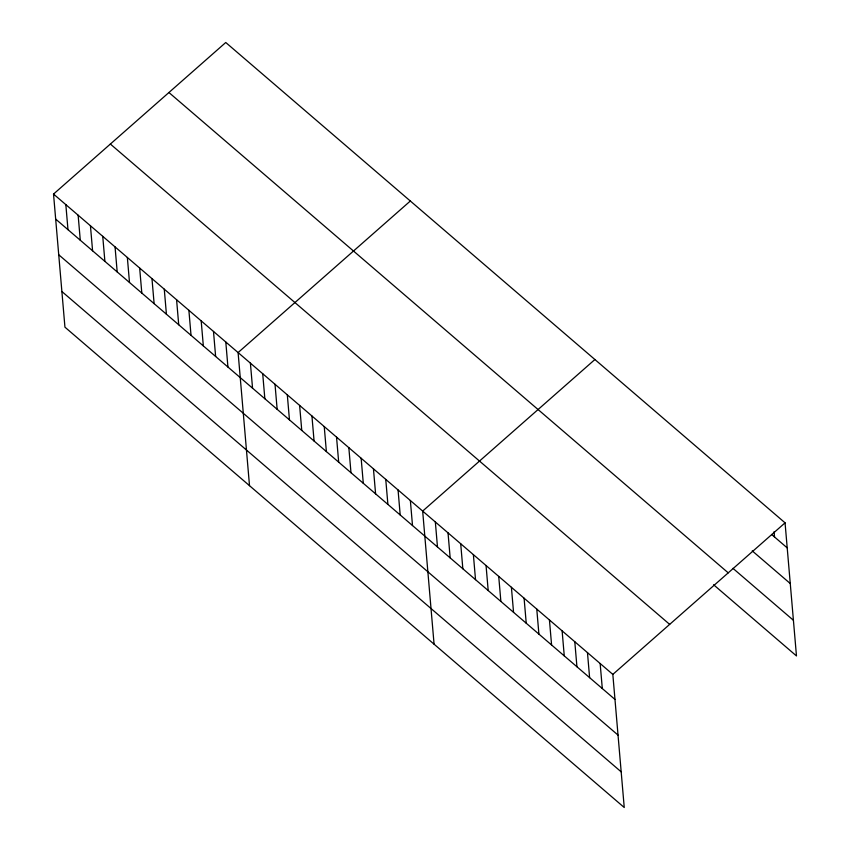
<?xml version="1.0" encoding="UTF-8"?>
<svg xmlns="http://www.w3.org/2000/svg" width="850" height="850" viewBox="0 0 850 850"><rect width="100%" height="100%" fill="white"/><g stroke="black" fill="none" stroke-linecap="round" stroke-linejoin="round"><path stroke-width="1.27" d="M53.529 194.066L612.829 674.401L624.24 807.5L64.94 327.165L53.529 194.066L225.76 42.5L785.06 522.835L796.471 655.934L713.586 584.747M410.327 201.014L238.096 352.569L249.507 485.679M594.904 359.518L422.663 511.084L434.074 644.183M612.829 674.401L785.06 522.835M771.609 534.469L787.206 547.878M752.229 550.874L790.266 583.536M732.955 568.352L793.411 620.277M168.927 92.512L728.227 572.847M110.362 144.043L669.662 624.378M55.675 219.098L614.975 699.433M58.735 254.766L618.035 735.101M61.88 291.507L621.18 771.843M774.074 531.717L774.531 536.987M600.153 663.51L602.299 688.553M587.467 652.619L589.613 677.662M574.791 641.739L576.938 666.772M562.116 630.849L564.262 655.881M549.44 619.958L551.586 645.001M536.764 609.067L538.911 634.111M524.089 598.188L526.235 623.22M511.402 587.297L513.549 612.34M498.727 576.406L500.873 601.449M486.051 565.526L488.197 590.559M473.376 554.636L475.522 579.668M460.7 543.745L462.846 568.788M448.024 532.854L450.171 557.898M435.338 521.974L437.484 547.007M410.359 500.512L412.505 525.555M398.055 489.951L400.201 514.983M385.751 479.379L387.897 504.422M373.447 468.817L375.594 493.85M361.144 458.246L363.29 483.289M348.84 447.674L350.986 472.717M336.536 437.112L338.683 462.156M324.233 426.541L326.379 451.584M311.929 415.979L314.075 441.012M299.614 405.408L301.761 430.451M287.311 394.846L289.457 419.879M275.007 384.274L277.153 409.317M262.703 373.703L264.849 398.746M250.399 363.141L252.546 388.174M225.792 342.008L227.938 367.041M213.488 331.436L215.634 356.479M201.184 320.875L203.331 345.908M188.881 310.303L191.027 335.346M176.577 299.731L178.723 324.774M164.273 289.17L166.419 314.203M151.969 278.598L154.116 303.641M139.655 268.037L141.812 293.069M127.351 257.465L129.498 282.508M115.047 246.904L117.194 271.936M102.744 236.332L104.89 261.375M90.44 225.76L92.586 250.803M78.136 215.199L80.282 240.231M65.832 204.627L67.979 229.67"/></g></svg>
